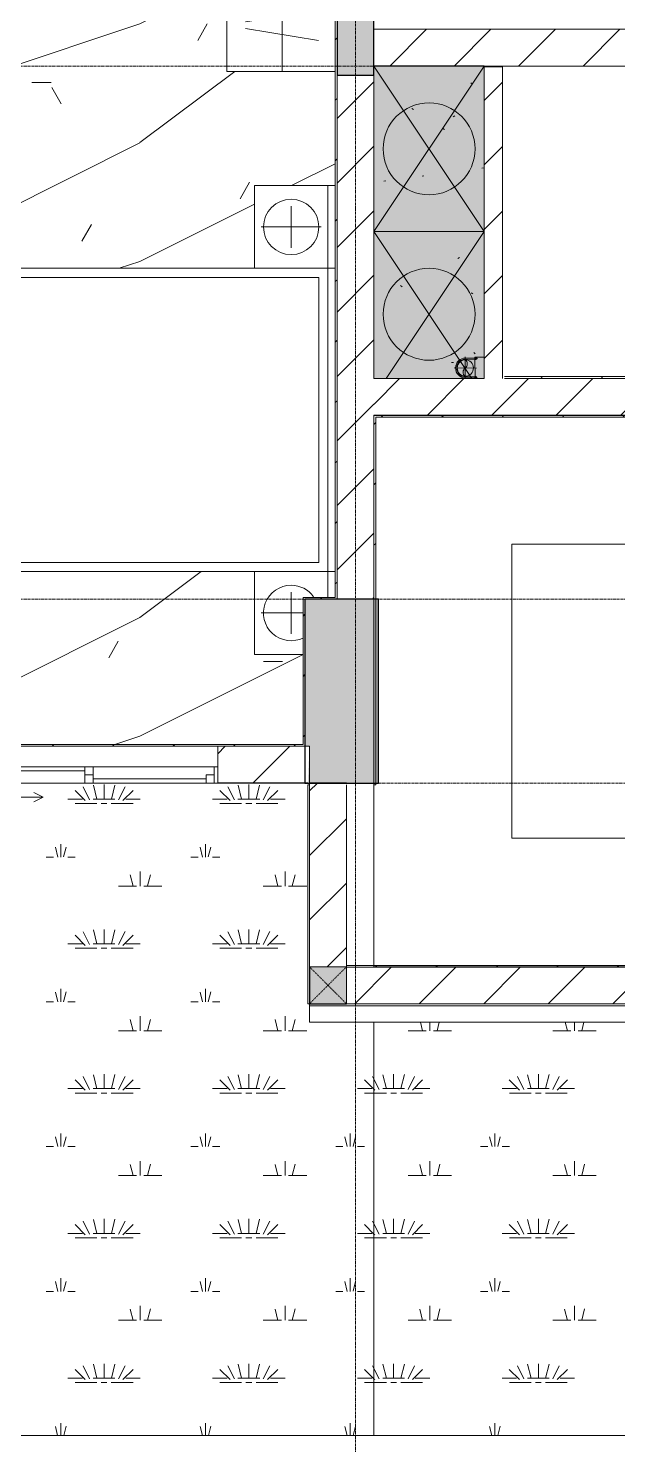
# Model space of a CAD drawing. Header units: millimetres. Extents: x 5121 to 246734, y -48180 to 129206.
# Drawn here: x 75573 to 78779, y 20938 to 28642 of the extents above; entities that cross this region are included whole.
import ezdxf

# ---------------------------------------------------------------- set-up
doc = ezdxf.new("R2010")
doc.units = ezdxf.units.MM
for name, pattern in [('Dash', [6, 3, -3]), ('Grid Line', [22.225, 12.7, -3.175, 3.175, -3.175]), ('IMPORT-CENTER _3_', [10.16, 6.35, -1.27, 1.27, -1.27]), ('Overhead', [3.96875, 2.38125, -1.5875])]:
    doc.linetypes.add(name, pattern=pattern)
for name, color, linetype, lineweight in [('0-1', 7, 'Continuous', 5), ('0-2', 50, 'Continuous', 9), ('A-CLNG-PATT', 13, 'Continuous', 9), ('A-DETL-GENF-2', 255, 'Continuous', 9), ('A-DETL-THIN', 151, 'Continuous', 9), ('A-FLOR', 192, 'Continuous', 9), ('A-FLOR-1', 50, 'Continuous', 9), ('A-FLOR-PATT', 8, 'Continuous', 9), ('A-FLOR-PATT-1', 9, 'Continuous', 9), ('A-GLAZ', 151, 'Continuous', 9), ('A-WALL', 113, 'Continuous', 9), ('A-WALL-1', 250, 'Continuous', 18), ('A-WALL-FNSH-1', 50, 'Continuous', 9), ('A-WALL-PATT-2', 50, 'Continuous', 9), ('A-WALL-PATT-3', 111, 'Continuous', 9), ('G-IMPT', 8, 'Continuous', 9), ('G-IMPT-2', 8, 'IMPORT-CENTER _3_', 9), ('I-FURN', 30, 'Continuous', 9), ('I-FURN-1', 253, 'Continuous', 9), ('M-EQPM', 50, 'Continuous', 9), ('S-BEAM-1', 50, 'Continuous', 9), ('S-COLS', 52, 'Continuous', 9), ('S-COLS-1', 7, 'Continuous', 5), ('S-COLS-2', 10, 'Continuous', 25), ('S-COLS-5', 52, 'Continuous', 25), ('S-COLS-6', 52, 'Dash', 9), ('S-COLS-HDLN', 52, 'Dash', 9), ('S-GRID-1', 1, 'Grid Line', 9), ('S-STRS', 31, 'Continuous', 9), ('S-STRS-ANNO', 31, 'Continuous', 9), ('S-STRS-MBND', 31, 'Overhead', 9)]:
    doc.layers.add(name, color=color, linetype=linetype, lineweight=lineweight)
pattern_1 = [(45, (0, 0), (-164.4023, 164.4023), [])]
pattern_2 = [(45, (0, 0), (-175.3625, 175.3625), [])]
pattern_3 = [(0, (236.2, 15.75), (787.4, 787.4), [118.11, -23.622, 31.496, -23.622, -590.55]), (0, (236.2, 15.75), (787.4, 787.4), [-196.85, 118.11, -472.44]), (0, (196.85, 39.4), (787.4, 787.4), [78.74, -59.055, 118.11, -59.055, -472.44]), (0, (196.85, 39.4), (787.4, 787.4), [-314.96, 78.74, -393.7]), (0, (472.44, 354.3), (787.4, 787.4), [98.425, -39.37, 98.425, -551.18]), (0, (78.74, 511.8), (787.4, 787.4), [39.37, -78.74, 39.37, -629.92]), (90, (157.5, 511.8), (-787.4, 787.4), [70.866, -716.534]), (90, (393.7, 39.4), (-787.4, 787.4), [78.74, -708.66]), (90, (590.55, 354.3), (-787.4, 787.4), [78.74, -708.66]), (45, (496.06, 31.5), (0, 787.4), [78.74, -1034.812]), (135, (291.34, 31.5), (-787.4, 6e-14), [78.74, -1034.812]), (63.435, (472.44, 35.43), (-0.0007, 787.4), [78.74, -1681.94]), (75.964, (433.07, 39.37), (-0.00383, 787.3999), [78.74, -3167.793]), (75.964, (629.92, 354.33), (-0.00383, 787.3999), [62.992, -3183.541]), (75.964, (173.23, 511.81), (-0.00383, 787.3999), [55.118, -3191.415]), (104.036, (354.33, 39.37), (0.00383, 787.3999), [78.74, -3167.793]), (104.036, (551.18, 354.33), (0.00383, 787.3999), [62.992, -3183.541]), (104.036, (141.73, 511.81), (0.00383, 787.3999), [55.118, -3191.415]), (116.565, (314.96, 35.43), (0.0007, 787.4), [78.74, -1681.939])]

# ---------------------------------------------------------------- blocks, each defined once
blk = doc.blocks.new('NCV_TKTC_KET CAU_rvt-1-TKCS_MB TỔNG THỂ TẦNG 1')
at = {"layer": 'S-COLS-1'}
for points in [[(77252.6, 28386.9), (77452.6, 28386.9), (77452.6, 28886.9), (77252.6, 28886.9), (77252.6, 28407.5)], [(77477.6, 24536.9), (77477.6, 25536.9), (77077.6, 25536.9), (77077.6, 24736.9), (77102.6, 24736.9), (77092.6, 24537.4), (77452.6, 24536.9)]]:
    blk.add_hatch(color=256, dxfattribs=at).paths.add_polyline_path(points)
at = {"layer": 'A-FLOR-1'}
blk.add_line((78052.5, 28436.9), (78052.5, 28431.9), dxfattribs=at)
at = {"layer": 'S-BEAM-1'}
for q in [(77102.6, 23325.3), (81352.6, 23236.9)]:
    blk.add_line((77102.6, 23236.9), q, dxfattribs=at)
at = {"layer": 'S-COLS-2'}
for p, q in [((77252.6, 28886.9), (77252.6, 28386.9)), ((77452.6, 28386.9), (77452.6, 28886.9)), ((77252.6, 28386.9), (77452.6, 28386.9)), ((77477.6, 25536.9), (77077.6, 25536.9)), ((77077.6, 25536.9), (77077.6, 24536.9)), ((77477.6, 24536.9), (77477.6, 25536.9)), ((77077.6, 24536.9), (77477.6, 24536.9))]:
    blk.add_line(p, q, dxfattribs=at)
blk = doc.blocks.new('GIUONG NGU-2TAB-1600x2000 - GIUONG NGU-2TAB-1600x2000-V30-TKCS_MB TỔNG THỂ TẦNG 1')
at = {"layer": 'I-FURN-1'}
for p, q in [((569.6, 2050), (1997.1, 2050)), ((1997.1, 2050), (569.6, 2050)), ((458.5, 50), (458.5, 1938.9)), ((458.5, 1938.9), (458.5, 50)), ((508.5, 1938.9), (508.5, 100)), ((1997.1, 2000), (569.6, 2000)), ((2058.2, 100), (2058.2, 1938.9)), ((2108.2, 1938.9), (2108.2, 50)), ((2108.2, 50), (2108.2, 1938.9)), ((8.5, 185), (8.5, 450.3)), ((8.5, 450.3), (458.5, 450.3)), ((8.5, 450.3), (458.5, 450.3)), ((8.5, 185), (8.5, 450.3)), ((233.5, 185), (233.5, 413.5)), ((458.5, 450.3), (458.5, 50)), ((458.5, 450.3), (458.5, 50)), ((2108.2, 50), (2108.2, 450.3)), ((2108.2, 450.3), (2558.2, 450.3)), ((2108.2, 450.3), (2108.2, 50)), ((2558.2, 450.3), (2108.2, 450.3)), ((2333.2, 86.8), (2333.2, 413.5)), ((2558.2, 450.3), (2558.2, 50)), ((2558.2, 50), (2558.2, 450.3)), ((120.2, 250.2), (346.8, 250.2)), ((2446.5, 250.2), (2219.8, 250.2)), ((508.5, 100), (2058.2, 100)), ((458.5, 50), (318.5, 50)), ((318.5, 50), (458.5, 50)), ((458.5, 50), (318.5, 50)), ((2108.2, 50), (458.5, 50)), ((458.5, 50), (458.5, 9.7)), ((458.5, 9.7), (458.5, 50)), ((458.5, 50), (2108.2, 50)), ((458.5, 50), (2108.2, 50)), ((2558.2, 50), (2108.2, 50)), ((2108.2, 50), (2558.2, 50)), ((2108.2, 10), (2108.2, 50)), ((2108.2, 50), (2108.2, 10)), ((2108.2, 50), (2558.2, 50)), ((2558.2, 50), (2558.2, 10))]:
    blk.add_line(p, q, dxfattribs=at)
blk.add_circle((2333.2, 250.2), 150.7, dxfattribs=at)
for centre, radius, start, end in [((569.6, 1938.9), 111.1, 90, 180), ((569.6, 1938.9), 111.1, 90, 180), ((1997.1, 1938.9), 111.1, 0, 90), ((1997.1, 1938.9), 111.1, 360, 90), ((569.6, 1938.9), 61.1, 90, 180), ((1997.1, 1938.9), 61.1, 360, 90), ((233.5, 250.2), 150.7, 0, 206.76822), ((233.5, 250.2), 150.7, 305.96788, 0)]:
    blk.add_arc(centre, radius, start, end, dxfattribs=at)
blk = doc.blocks.new('TU DO PN A - TU DO PN A_dwg__U3-V34-TKCS_MB TỔNG THỂ TẦNG 1')
at = {"layer": 'I-FURN'}
for p, q in [((197.5, 499), (132.9, 101)), ((231, 499), (295.6, 101)), ((395.7, 499), (331.1, 101)), ((597.5, 499), (532.9, 101)), ((631, 499), (695.6, 101)), ((795.7, 499), (731.1, 101)), ((997.5, 499), (932.9, 101)), ((1031, 499), (1095.6, 101)), ((1195.7, 499), (1131.1, 101)), ((1364.7, 300), (0, 300))]:
    blk.add_line(p, q, dxfattribs=at)
at = {"layer": 'I-FURN', "flags": 128}
blk.add_lwpolyline([(0, 590), (0, 0), (1364.7, 0), (1364.7, 590)], dxfattribs=at)
blk = doc.blocks.new('TU DO PN A - TU DO PN A_dwg-V35-TKCS_MB TỔNG THỂ TẦNG 1')
at = {"extrusion": (0, 0, -1), "rotation": 270}
blk.add_blockref('TU DO PN A - TU DO PN A_dwg__U3-V34-TKCS_MB TỔNG THỂ TẦNG 1', (-604.3, 1369.6), dxfattribs=at)
blk = doc.blocks.new('TU DO PN A - TU DO PN A-V36-TKCS_MB TỔNG THỂ TẦNG 1')
at = {"layer": 'I-FURN-1'}
for p, q in [((10, 0), (600, 0)), ((600, 0), (600, -1364.7)), ((600, -1364.7), (10, -1364.7))]:
    blk.add_line(p, q, dxfattribs=at)
at = {"extrusion": (0, 0, -1), "zscale": -1, "rotation": 180}
blk.add_blockref('TU DO PN A - TU DO PN A_dwg-V35-TKCS_MB TỔNG THỂ TẦNG 1', (4.3, 4.8), dxfattribs=at)
blk = doc.blocks.new('NCV_TKTC_TANG 1_rvt-1-TKCS_MB TỔNG THỂ TẦNG 1')
at = {"layer": 'A-FLOR-PATT-1'}
h = blk.add_hatch(dxfattribs=at)
h.set_pattern_fill('FP_5', color=256, style=0, pattern_type=2)
h.set_pattern_definition([(0, (0, 0), (2519.68, 629.92), [103.937, -1785.823, 103.937, -1785.823, -10078.72]), (0, (0, 0), (2519.68, 629.92), [-3779.52, 103.937, -3675.583, 103.937, -1785.823, -4409.44]), (0, (0, 0), (2519.68, 629.92), [-9448.8, 103.937, -1155.903, 103.937, -3045.663]), (120, (944.9, 314.96), (-1805.3667, 1867.147), [103.937, -1785.823, 103.937, -11864.543]), (120, (944.9, 314.96), (-1805.3667, 1867.147), [-1993.697, -1785.823, 103.937, -3675.583, -6299.2]), (120, (944.9, 314.96), (-1805.3667, 1867.147), [-7559.04, 103.937, -1785.823, 103.937, -4305.503]), (120, (944.9, 314.96), (-1805.3667, 1867.147), [-9552.737, -1155.903, 103.937, -3045.663]), (240, (1259.84, 1574.8), (-714.3133, -2497.067), [103.937, -1785.823, 103.937, -11864.543]), (240, (1259.84, 1574.8), (-714.3133, -2497.067), [-1993.697, -1785.823, 103.937, -3675.583, -6299.2]), (240, (1259.84, 1574.8), (-714.3133, -2497.067), [-7559.04, 103.937, -1785.823, 103.937, -4305.503]), (240, (1259.84, 1574.8), (-714.3133, -2497.067), [-9552.737, -1155.903, 103.937, -3045.663])])
h.paths.add_polyline_path([(74627.6, 24736.9), (74637.6, 24740.2), (74637.6, 24746.9), (77067.6, 24746.9), (77067.6, 25236.9), (76802.2, 25236.9), (76802.2, 25686.9), (75313.7, 25686.9), (75284.9, 25690.7), (75258.1, 25701.8), (75235.1, 25719.5), (75217.5, 25742.5), (75206.4, 25769.3), (75202.6, 25798), (75202.6, 27225.5), (75206.4, 27254.2), (75217.5, 27281), (75235.1, 27304.1), (75258.1, 27321.7), (75284.9, 27332.8), (75313.7, 27336.6), (76802.2, 27336.6), (76802.2, 27786.6), (77242.6, 27786.6), (77242.6, 28407.5), (76652.6, 28407.5), (76652.6, 31136.9), (75452.6, 31136.5), (75452.6, 31126.9), (75462.6, 31126.9), (75462.6, 30776.9), (74637.6, 30776.9), (74637.6, 30786.5), (74627.6, 30786.5), (74627.6, 25602.6)])
h = blk.add_hatch(dxfattribs=at)
h.set_pattern_fill('FP_4', color=256, style=0, pattern_type=2)
h.set_pattern_definition([(216.87, (516.46, 1291.15), (3873.4454, 2582.3069), [645.575, -5810.175]), (206.565, (1291.15, 903.8), (-1291.1515, -1291.1492), [1443.55, -1443.55]), (198.435, (1291.15, 258.23), (-2582.2983, -1291.1527), [816.596, -3266.38])])
h.paths.add_polyline_path([(74627.6, 24736.9), (74637.6, 24740.2), (74637.6, 24746.9), (77067.6, 24746.9), (77067.6, 25236.9), (76802.2, 25236.9), (76802.2, 25686.9), (75313.7, 25686.9), (75284.9, 25690.7), (75258.1, 25701.8), (75235.1, 25719.5), (75217.5, 25742.5), (75206.4, 25769.3), (75202.6, 25798), (75202.6, 27225.5), (75206.4, 27254.2), (75217.5, 27281), (75235.1, 27304.1), (75258.1, 27321.7), (75284.9, 27332.8), (75313.7, 27336.6), (76802.2, 27336.6), (76802.2, 27786.6), (77242.6, 27786.6), (77242.6, 28407.5), (76652.6, 28407.5), (76652.6, 31136.9), (75452.6, 31136.5), (75452.6, 31126.9), (75462.6, 31126.9), (75462.6, 30776.9), (74637.6, 30776.9), (74637.6, 30786.5), (74627.6, 30786.5), (74627.6, 25602.6)])
at = {"layer": 'A-WALL-PATT-2'}
h = blk.add_hatch(dxfattribs=at)
h.set_pattern_fill('FP_10', color=256, style=0, pattern_type=2)
h.set_pattern_definition(pattern_1)
h.paths.add_polyline_path([(77242.6, 25536.9), (77252.6, 25536.9), (77252.6, 31136.9), (77242.6, 31135), (77242.6, 25546.9)])
h = blk.add_hatch(dxfattribs=at)
h.set_pattern_fill('FP_10', color=256, style=0, pattern_type=2)
h.set_pattern_definition(pattern_1)
h.paths.add_polyline_path([(77242.6, 25536.9), (77242.6, 25546.9), (77067.6, 25546.9), (77067.6, 25536.9), (77202.6, 25536.9)])
h = blk.add_hatch(dxfattribs=at)
h.set_pattern_fill('FP_10', color=256, style=0, pattern_type=2)
h.set_pattern_definition(pattern_1)
h.paths.add_polyline_path([(77077.6, 24736.9), (77077.6, 25536.9), (77067.6, 25533.7), (77067.6, 24736.9)])
h = blk.add_hatch(dxfattribs=at)
h.set_pattern_fill('FP_10', color=256, style=0, pattern_type=2)
h.set_pattern_definition(pattern_1)
h.paths.add_polyline_path([(77067.6, 24736.9), (77067.6, 24746.9), (74637.6, 24746.9), (74637.6, 24736.9), (76922.4, 24736.9)])
at = {"layer": 'A-WALL-1'}
for p, q in [((77242.6, 31126.9), (77242.6, 25546.9)), ((77252.6, 25536.9), (77252.6, 31136.9)), ((77242.6, 25546.9), (77067.6, 25546.9)), ((77067.6, 25546.9), (77067.6, 25536.9)), ((77067.6, 25536.9), (77067.6, 24746.9)), ((77077.6, 25536.9), (77242.6, 25536.9)), ((77077.6, 24736.9), (77077.6, 25536.9)), ((77242.6, 25536.9), (77252.6, 25536.9)), ((77067.6, 24746.9), (74637.6, 24746.9)), ((76602.6, 24736.9), (77067.6, 24736.9)), ((77067.6, 24736.9), (77077.6, 24736.9))]:
    blk.add_line(p, q, dxfattribs=at)
at = {"layer": 'I-FURN-1'}
for name, p, rotation in [('TU DO PN A - TU DO PN A-V36-TKCS_MB TỔNG THỂ TẦNG 1', (77252.6, 28407.5), 180), ('GIUONG NGU-2TAB-1600x2000 - GIUONG NGU-2TAB-1600x2000-V30-TKCS_MB TỔNG THỂ TẦNG 1', (77252.6, 25228.4), 89.99999999999885)]:
    blk.add_blockref(name, p, dxfattribs=dict(at, rotation=rotation))
blk = doc.blocks.new('1_FAMILY RVT - W01-WxH 1400x1400xmm-389822-TKCS_MB TỔNG THỂ TẦNG 1')
at = {"layer": 'A-GLAZ'}
for p, q in [((248.4, 172.39), (299.2, 197.79)), ((248.4, 172.39), (299.2, 146.99)), ((248.4, 172.39), (451.6, 172.39)), ((-700, 96.19), (-700, -103.81)), ((700, 96.19), (-700, 96.19)), ((-700, 96.19), (-636.5, 96.19)), ((-680.95, 96.19), (-680.95, 7.29)), ((-636.5, 96.19), (-22.225, 96.19)), ((-636.5, 96.19), (-636.5, 51.74)), ((-22.225, 7.29), (-22.225, 96.19)), ((-22.225, 96.19), (22.225, 96.19)), ((22.225, 96.19), (680.95, 96.19)), ((22.225, 96.19), (22.225, 7.29)), ((680.95, 96.19), (700, 96.19)), ((680.95, 96.19), (680.95, 7.29)), ((700, -103.81), (700, 96.19)), ((-700, 7.29), (-680.95, 7.29)), ((-636.5, 51.74), (-680.95, 51.74)), ((-680.95, 7.29), (-22.225, 7.29)), ((-636.5, 73.965), (-22.225, 73.965)), ((22.225, 51.74), (-22.225, 51.74)), ((-22.225, 7.29), (22.225, 7.29)), ((22.225, 29.515), (636.5, 29.515)), ((22.225, 7.29), (636.5, 7.29)), ((636.5, 51.74), (636.5, 7.29)), ((680.95, 51.74), (636.5, 51.74)), ((636.5, 7.29), (700, 7.29)), ((-700, -103.81), (700, -103.81))]:
    blk.add_line(p, q, dxfattribs=at)
blk = doc.blocks.new('TKTC_XREF_251221_MB TANG 1 - TKTC_XREF_260130_MB TANG 1_dwg_CUM U_DN100-V209-TKCS_MB TỔNG THỂ TẦNG 1')
at = {"layer": 'G-IMPT'}
for p, q in [((-79.1, 66.6), (-79.1, 63.4)), ((-76.6, 66.6), (-76.6, 63.4)), ((-74.6, 66.6), (-74.6, 63.4)), ((-72.7, 69.3), (-72.7, 60.7)), ((-66.9, 67.9), (-71.7, 67.9)), ((-66.9, 62.1), (-71.7, 62.1)), ((-66.9, 70.8), (-66.9, 72.7)), ((-65, 69), (0, 69)), ((-79.1, -63.4), (-79.1, -66.6)), ((-76.6, -63.4), (-76.6, -66.6)), ((-74.6, -63.4), (-74.6, -66.6)), ((-72.7, -60.7), (-72.7, -69.3)), ((-66.9, -62.1), (-71.7, -62.1)), ((-66.9, -67.9), (-71.7, -67.9)), ((-65, -69), (0, -69))]:
    blk.add_line(p, q, dxfattribs=at)
at = {"layer": 'G-IMPT', "flags": 128}
for points in [[(-72.7, 67.6), (-78.1, 67.6), (-78.1, 62.4), (-72.7, 62.4)], [(-71.7, 59.2), (-66.9, 59.2), (-66.9, 70.8), (-71.7, 70.8)], [(-65, 72.2), (-65, 57.3), (-66.9, 57.3), (-66.9, 59.2)], [(-65, 61), (0, 61), (0, 57)], [(-72.7, -62.4), (-78.1, -62.4), (-78.1, -67.6), (-72.7, -67.6)], [(-71.7, -70.8), (-66.9, -70.8), (-66.9, -59.2), (-71.7, -59.2)], [(-66.9, -59.2), (-66.9, -57.3), (-65, -57.3), (-65, -72.7), (-66.9, -72.7), (-66.9, -70.8)], [(-65, -61), (0, -61), (0, -57)]]:
    blk.add_lwpolyline(points, dxfattribs=at)
at = {"layer": 'G-IMPT'}
for centre, radius, start, end in [((-78.1, 66.6), 0.96, 90, 180), ((-78.1, 63.4), 0.96, 180, 270), ((-71.1, 69.3), 1.56, 112.61986, 247.38014), ((-67.9, 65), 4.8, 143.1301, 216.8699), ((-71.1, 60.7), 1.56, 112.61986, 247.38014), ((0, 0), 69, 270, 90), ((0, 0), 61, 270, 90), ((0, 0), 57, 270, 90), ((-78.1, -63.4), 0.96, 90, 180), ((-78.1, -66.6), 0.96, 180, 270), ((-71.1, -60.7), 1.56, 112.61986, 247.38014), ((-67.9, -65), 4.8, 143.1301, 216.8699), ((-71.1, -69.3), 1.56, 112.61986, 247.38014)]:
    blk.add_arc(centre, radius, start, end, dxfattribs=at)
blk = doc.blocks.new('TKTC_XREF_251221_MB TANG 1 - TKTC_XREF_260130_MB TANG 1_dwg_$cc-V210-TKCS_MB TỔNG THỂ TẦNG 1')
at = {"layer": 'G-IMPT'}
blk.add_circle((0, 0), 0.5, dxfattribs=at)
for centre, radius, start, end in [((0, 0), 0.5, 90, 270), ((0.188, 0.25), 0.313, 126.8699, 233.1301), ((-0.188, -0.25), 0.313, 306.8699, 53.1301)]:
    blk.add_arc(centre, radius, start, end, dxfattribs=at)
at = {"layer": 'G-IMPT-2'}
for p, q in [((-0.673, 0), (0.673, 0)), ((0, -0.673), (0, 0.637))]:
    blk.add_line(p, q, dxfattribs=at)
blk = doc.blocks.new('TKTC_XREF_251221_MB TANG 1 - TKTC_XREF_260130_MB TANG 1_dwg_$cc-V218-TKCS_MB TỔNG THỂ TẦNG 1')
at = {"layer": 'G-IMPT'}
blk.add_circle((0, 0), 0.5, dxfattribs=at)
for centre, radius, start, end in [((0, 0), 0.5, 90, 270), ((0.188, 0.25), 0.313, 126.8699, 233.1301), ((-0.188, -0.25), 0.313, 306.8699, 53.1301)]:
    blk.add_arc(centre, radius, start, end, dxfattribs=at)
at = {"layer": 'G-IMPT-2'}
for p, q in [((-0.673, 0), (0.673, 0)), ((0, -0.673), (0, 0.637))]:
    blk.add_line(p, q, dxfattribs=at)
blk = doc.blocks.new('TKTC_XREF_251221_MB TANG 1 - TKTC_XREF_260130_MB TANG 1_dwg-4202109-TKCS_MB TỔNG THỂ TẦNG 1')
at = {"layer": 'G-IMPT', "flags": 128}
blk.add_lwpolyline([(-125149.2, -374609.3), (-125149.5, -374493.6), (-125099.5, -374493.9), (-125099.2, -374609.3)], dxfattribs=at)
at = {"extrusion": (0, 0, -1), "xscale": 90.00000000005119, "yscale": 90.00000000005119, "zscale": -90.0000000000512, "rotation": 180.3740267799373}
for name in ['TKTC_XREF_251221_MB TANG 1 - TKTC_XREF_260130_MB TANG 1_dwg_$cc-V210-TKCS_MB TỔNG THỂ TẦNG 1', 'TKTC_XREF_251221_MB TANG 1 - TKTC_XREF_260130_MB TANG 1_dwg_$cc-V218-TKCS_MB TỔNG THỂ TẦNG 1']:
    blk.add_blockref(name, (125202.6, -374552), dxfattribs=at)
at = {"xscale": 0.7894736842105242, "yscale": 0.7894736842105242, "zscale": 0.7894736842105242, "rotation": 179.6259732184666}
blk.add_blockref('TKTC_XREF_251221_MB TANG 1 - TKTC_XREF_260130_MB TANG 1_dwg_CUM U_DN100-V209-TKCS_MB TỔNG THỂ TẦNG 1', (-125200.7, -374552), dxfattribs=at)
blk.add_blockref('TKTC_XREF_251221_MB TANG 1 - TKTC_XREF_260130_MB TANG 1_dwg_CUM U_DN100-V209-TKCS_MB TỔNG THỂ TẦNG 1', (-125200.7, -374552), dxfattribs=at)
blk = doc.blocks.new('TKTC_XREF_251221_MB TANG 1 - TKTC_XREF_251221_MB TANG 1-2038492-TKCS_MB TỔNG THỂ TẦNG 1')
blk.add_blockref('TKTC_XREF_251221_MB TANG 1 - TKTC_XREF_260130_MB TANG 1_dwg-4202109-TKCS_MB TỔNG THỂ TẦNG 1', (169499.1, 384109.7))
blk = doc.blocks.new('G1_SOF - BO TRU - 200x200-3050151-TKCS_MB TỔNG THỂ TẦNG 1')
at = {"layer": 'S-COLS-HDLN'}
for p, q in [((-100, 100), (100, -100)), ((100, 100), (-100, -100))]:
    blk.add_line(p, q, dxfattribs=at)

msp = doc.modelspace()

# ---------------------------------------------------------------- hatches: boundary and pattern name
at = {"layer": 'A-CLNG-PATT'}
h = msp.add_hatch(dxfattribs=at)
h.set_pattern_fill('FP_16', color=256, style=0, pattern_type=2)
h.set_pattern_definition([(37.5, (0, 0), (-25.1975, 770.728), [10.394, -597.605, 10.394, -669.605, -649.999]), (37.5, (0, 0), (-25.1975, 770.728), [-1287.997, 10.394, -639.605]), (7.5, (0, 0), (707.909, 1128.856), [10.394, -317.606, 10.394, -537.605, -210]), (7.5, (0, 0), (707.909, 1128.856), [-875.998, 10.394, -199.606]), (327.5, (-492, 0), (1245.6545, 2.264), [10.394, -189.606, 10.394, -709.605, -939.998]), (327.5, (-492, 0), (1245.6545, 2.264), [-919.998, 10.394, -929.604]), (317.5, (-492, 0), (1202.449, 351.07), [10.394, -89.606, 10.394, -461.605, -539.999]), (317.5, (-492, 0), (1202.449, 351.07), [-571.999, 10.394, -529.605])])
h.paths.add_polyline_path([(78052.5, 26737.4), (78052.5, 28436.9), (77452.6, 28436.9), (77452.6, 26737.4), (77462.6, 26737.4)])
at = {"layer": 'A-DETL-GENF-2'}
msp.add_hatch(color=256, dxfattribs=at).paths.add_polyline_path([(77452.6, 26736.5), (78052.6, 26737.4), (78051.6, 28437.4), (77452.6, 28436.9), (77452.6, 26737.4)])
at = {"layer": 'A-FLOR-PATT'}
h = msp.add_hatch(dxfattribs=at)
h.set_pattern_fill('FP_23', color=256, style=0, pattern_type=2)
h.set_pattern_definition(pattern_3)
h.paths.add_polyline_path([(77452.6, 20988.2), (77452.6, 23236.9), (77102.6, 23236.9), (77102.6, 23335.3), (77092.6, 23337.4), (77092.6, 24526.9), (77102.6, 24526.9), (77102.6, 24536.9), (74637.6, 24536.9), (74637.6, 23332.4), (74627.6, 23332.4), (74627.6, 23327.4), (73227.6, 23327.4), (73227.6, 20988.2), (74264.5, 20988.2)])
h = msp.add_hatch(dxfattribs=at)
h.set_pattern_fill('FP_36', color=256, style=0, pattern_type=2)
h.set_pattern_definition(pattern_3)
h.paths.add_polyline_path([(77492.6, 20988.2), (81352.6, 20988.2), (81352.6, 23236.9), (77452.6, 23236.9), (77452.6, 20988.2)])
at = {"layer": 'A-WALL-PATT-3'}
h = msp.add_hatch(dxfattribs=at)
h.set_pattern_fill('FP_1', color=256, style=0, pattern_type=2)
h.set_pattern_definition(pattern_2)
h.paths.add_polyline_path([(79777.6, 28436.9), (80052.6, 28436.9), (80052.6, 28636.9), (77452.6, 28636.9), (77452.6, 28436.9), (79203.3, 28436.9)])
h = msp.add_hatch(dxfattribs=at)
h.set_pattern_fill('FP_1', color=256, style=0, pattern_type=2)
h.set_pattern_definition(pattern_2)
h.paths.add_polyline_path([(78152.5, 26737.4), (78152.5, 28431.9), (78052.5, 28431.9), (78052.6, 26737.4)])
h = msp.add_hatch(dxfattribs=at)
h.set_pattern_fill('FP_1', color=256, style=0, pattern_type=2)
h.set_pattern_definition(pattern_2)
h.paths.add_polyline_path([(77452.6, 25536.9), (77452.6, 28386.9), (77252.6, 28386.9), (77252.6, 25536.9)])
h = msp.add_hatch(dxfattribs=at)
h.set_pattern_fill('FP_1', color=256, style=0, pattern_type=2)
h.set_pattern_definition(pattern_2)
h.paths.add_polyline_path([(81292.6, 26537.4), (81377.6, 26537.4), (81377.6, 26737.4), (77452.6, 26736.5), (77453.8, 26537.4), (79203.3, 26537.4)])
h.paths.add_polyline_path([(83367.6, 26537.4), (83377.6, 26537.4), (83377.6, 26737.4), (83327.6, 26737.4), (83327.6, 26537.4)])
h.paths.add_polyline_path([(82037.6, 26537.4), (82037.6, 26737.4), (81577.6, 26737.4), (81577.6, 26537.4), (81672.7, 26537.4)])
h = msp.add_hatch(dxfattribs=at)
h.set_pattern_fill('FP_43', color=256, style=0, pattern_type=2)
h.set_pattern_definition(pattern_1)
h.paths.add_polyline_path([(79775.9, 26737.4), (79777.6, 26737.4), (79777.6, 26747.4), (78162.5, 26747.4), (78162.5, 26737.4), (79203.3, 26737.4)])
h = msp.add_hatch(dxfattribs=at)
h.set_pattern_fill('FP_43', color=256, style=0, pattern_type=2)
h.set_pattern_definition(pattern_1)
h.paths.add_polyline_path([(77458.7, 24526.9), (77462.6, 24526.9), (77462.6, 24536.9), (77452.6, 24536.9), (77452.6, 24526.9)])
h.paths.add_polyline_path([(77462.6, 25536.9), (77462.6, 26537.4), (77452.6, 26536.9), (77452.6, 25536.9), (77457.6, 25536.9)])
h = msp.add_hatch(dxfattribs=at)
h.set_pattern_fill('FP_43', color=256, style=0, pattern_type=2)
h.set_pattern_definition(pattern_1)
h.paths.add_polyline_path([(83352.6, 26527.4), (83367.6, 26527.4), (83367.6, 26537.4), (83327.6, 26537.4), (83329.8, 26527.4)])
h.paths.add_polyline_path([(78052.5, 26527.4), (80190.6, 26527.4), (80186.1, 26536.9), (80252.6, 26534.5), (80252.6, 26527.4), (82037.6, 26527.4), (82037.6, 26537.4), (77462.6, 26536.9), (77462.8, 26527.4), (77644.7, 26527.4)])
h = msp.add_hatch(dxfattribs=at)
h.set_pattern_fill('FP_1', color=256, style=0, pattern_type=2)
h.set_pattern_definition(pattern_2)
h.paths.add_polyline_path([(74627.6, 24536.9), (74637.6, 24537.4), (75202.6, 24537.4), (75202.6, 24736.9), (74627.6, 24736.9), (74627.6, 24537.4)])
h.paths.add_polyline_path([(76733.9, 24537.4), (77092.6, 24537.4), (77102.6, 24736.9), (76602.6, 24736.9), (76602.6, 24537.4)])
h = msp.add_hatch(dxfattribs=at)
h.set_pattern_fill('FP_1', color=256, style=0, pattern_type=2)
h.set_pattern_definition(pattern_2)
h.paths.add_polyline_path([(77102.6, 23536.9), (77302.6, 23536.9), (77302.6, 24536.9), (77102.6, 24536.9), (77102.6, 23882.8)])
h = msp.add_hatch(dxfattribs=at)
h.set_pattern_fill('FP_43', color=256, style=0, pattern_type=2)
h.set_pattern_definition(pattern_1)
h.paths.add_polyline_path([(78952.6, 23535.3), (82187.6, 23536.9), (82187.6, 23545.3), (77302.6, 23545.3), (77302.6, 23535.3), (77452.6, 23535.3)])
h.paths.add_polyline_path([(83527.6, 23535.3), (83527.6, 23545.3), (83477.6, 23545.3), (83477.6, 23535.3), (83502.6, 23535.3)])
h = msp.add_hatch(dxfattribs=at)
h.set_pattern_fill('FP_1', color=256, style=0, pattern_type=2)
h.set_pattern_definition(pattern_2)
h.paths.add_polyline_path([(81672.7, 23336.9), (82187.6, 23336.9), (82187.6, 23535.3), (81577.6, 23535.3), (81577.6, 23336.9)])
h.paths.add_polyline_path([(78412.6, 23336.9), (81377.6, 23336.9), (81377.6, 23535.3), (77302.6, 23535.3), (77302.6, 23336.9), (77452.6, 23336.9)])
h.paths.add_polyline_path([(83477.6, 23336.9), (83527.6, 23337.4), (83527.6, 23535.3), (83477.6, 23532.9)])
at = {"layer": 'S-COLS-1'}
msp.add_hatch(color=256, dxfattribs=at).paths.add_polyline_path([(77302.6, 23336.9), (77302.6, 23536.9), (77102.6, 23535.3), (77102.6, 23336.9)])

# ---------------------------------------------------------------- linework, layer by layer
at = {"layer": '0-2'}
for p, q in [((77452.6, 27536.9), (78052.5, 28436.6)), ((77452.6, 28436.6), (78052.5, 27536.9)), ((77452.6, 28436.6), (78052.5, 28436.6)), ((78052.5, 28436.6), (78052.5, 28431.9)), ((78052.5, 27536.9), (77452.6, 27536.9)), ((77452.6, 27536.6), (77985.5, 26737.4)), ((77452.6, 27536.6), (78052.5, 27536.6)), ((77519.5, 26737.4), (78052.5, 27536.6))]:
    msp.add_line(p, q, dxfattribs=at)
for centre in [(77752.5, 27986.6), (77752.5, 27086.6)]:
    msp.add_circle(centre, 250, dxfattribs=at)
at = {"layer": 'A-DETL-THIN'}
for p, q in [((78052.6, 28437.4), (77452.6, 28437.4)), ((77452.6, 28437.4), (77452.6, 26736.5)), ((78052.6, 26736.5), (78052.6, 28437.4)), ((77452.6, 26736.5), (78052.6, 26736.5))]:
    msp.add_line(p, q, dxfattribs=at)
at = {"layer": 'A-FLOR'}
msp.add_line((77452.6, 20988.2), (77452.6, 23236.9), dxfattribs=at)
at = {"layer": 'A-WALL'}
for p, q in [((79777.6, 26737.4), (78162.5, 26737.4)), ((77462.6, 26537.4), (81377.6, 26537.4)), ((77077.6, 24536.9), (76602.6, 24536.9)), ((77302.6, 24526.9), (77302.6, 23536.9)), ((77102.6, 23536.9), (77302.6, 23536.9)), ((81377.6, 23535.3), (77302.6, 23535.3)), ((77302.6, 23535.3), (77302.6, 23336.9)), ((73227.6, 20988.2), (81352.6, 20988.2))]:
    msp.add_line(p, q, dxfattribs=at)
at = {"layer": 'A-WALL-1'}
for p, q in [((80052.6, 28636.9), (77452.6, 28636.9)), ((77452.6, 28636.9), (77452.6, 28436.9)), ((77452.6, 28436.9), (79777.6, 28436.9)), ((78152.5, 28431.9), (78052.5, 28431.9)), ((78052.5, 28431.9), (78052.5, 26737.4)), ((78152.5, 26737.4), (78152.5, 28431.9)), ((77452.6, 28386.9), (77252.6, 28386.9)), ((77252.6, 28386.9), (77252.6, 25536.9)), ((77452.6, 26737.4), (77452.6, 28386.9)), ((78052.5, 26737.4), (77452.6, 26737.4)), ((79767.6, 26747.4), (78162.5, 26747.4)), ((77452.6, 26537.4), (77462.6, 26537.4)), ((77452.6, 26537.4), (77452.6, 24536.9)), ((77462.6, 24526.9), (77462.6, 26527.4)), ((77462.6, 26527.4), (80190.6, 26527.4)), ((77252.6, 25536.9), (77452.6, 25536.9)), ((77102.6, 24736.9), (76602.6, 24736.9)), ((77102.6, 23536.9), (77102.6, 24736.9)), ((76602.6, 24537.4), (77092.6, 24537.4)), ((77092.6, 24537.4), (77092.6, 24536.9)), ((77092.6, 24536.9), (77102.6, 24536.9)), ((77302.6, 24537.4), (77102.6, 24537.4)), ((77302.6, 24536.9), (77302.6, 24537.4)), ((77452.6, 24526.9), (77462.6, 24526.9)), ((82187.6, 23545.3), (77302.6, 23545.3)), ((77302.6, 23536.9), (77302.6, 23535.3)), ((77302.6, 23336.9), (81377.6, 23336.9))]:
    msp.add_line(p, q, dxfattribs=at)
at = {"layer": 'A-WALL-FNSH-1'}
for p, q in [((77102.6, 24526.9), (77092.6, 24526.9)), ((77092.6, 24526.9), (77092.6, 23335.3)), ((77102.6, 23325.3), (77102.6, 23536.9)), ((82187.6, 23335.3), (77092.6, 23335.3)), ((77102.6, 23325.3), (82187.6, 23325.3))]:
    msp.add_line(p, q, dxfattribs=at)
at = {"layer": 'S-COLS'}
for p, q in [((77302.6, 23536.9), (77102.6, 23536.9)), ((77302.6, 23336.9), (77302.6, 23535.3))]:
    msp.add_line(p, q, dxfattribs=at)
at = {"layer": 'S-COLS-5'}
for p, q in [((77102.6, 23536.9), (77102.6, 23336.9)), ((77302.6, 23535.3), (77302.6, 23536.9)), ((77102.6, 23336.9), (77302.6, 23336.9))]:
    msp.add_line(p, q, dxfattribs=at)
at = {"layer": 'S-GRID-1'}
for p, q in [((77352.6, 23210.6), (77352.6, 78232.7)), ((129301.8, 28436.9), (31601.8, 28436.9)), ((129301.8, 25536.9), (31601.8, 25536.9)), ((125364.8, 24536.9), (35538.8, 24536.9)), ((77352.6, 15460.6), (77352.6, 23210.6))]:
    msp.add_line(p, q, dxfattribs=at)
at = {"layer": 'S-STRS'}
msp.add_line((77452.6, 24526.9), (77452.6, 23544.9), dxfattribs=at)
at = {"layer": 'S-STRS-ANNO'}
for p, q in [((78202.6, 25836.9), (78202.6, 24236.9)), ((78952.6, 25836.9), (78202.6, 25836.9)), ((78202.6, 24236.9), (78952.6, 24236.9))]:
    msp.add_line(p, q, dxfattribs=at)
at = {"layer": 'S-STRS-MBND'}
for p, q in [((77452.6, 26536.9), (77452.6, 23536.9)), ((78952.6, 26536.9), (77452.6, 26536.9)), ((77452.6, 23536.9), (78952.6, 23536.9))]:
    msp.add_line(p, q, dxfattribs=at)

# ---------------------------------------------------------------- block references
at = {"layer": '0-1'}
for name in ['NCV_TKTC_KET CAU_rvt-1-TKCS_MB TỔNG THỂ TẦNG 1', 'NCV_TKTC_TANG 1_rvt-1-TKCS_MB TỔNG THỂ TẦNG 1']:
    msp.add_blockref(name, (0, 0), dxfattribs=at)
at = {"layer": 'A-GLAZ', "rotation": 180}
msp.add_blockref('1_FAMILY RVT - W01-WxH 1400x1400xmm-389822-TKCS_MB TỔNG THỂ TẦNG 1', (75902.6, 24633.1), dxfattribs=at)
at = {"layer": 'M-EQPM'}
msp.add_blockref('TKTC_XREF_251221_MB TANG 1 - TKTC_XREF_251221_MB TANG 1-2038492-TKCS_MB TỔNG THỂ TẦNG 1', (33652.6, 17236.9), dxfattribs=at)
at = {"layer": 'S-COLS-6'}
msp.add_blockref('G1_SOF - BO TRU - 200x200-3050151-TKCS_MB TỔNG THỂ TẦNG 1', (77202.6, 23436.9), dxfattribs=at)

doc.saveas('drawing.dxf')
